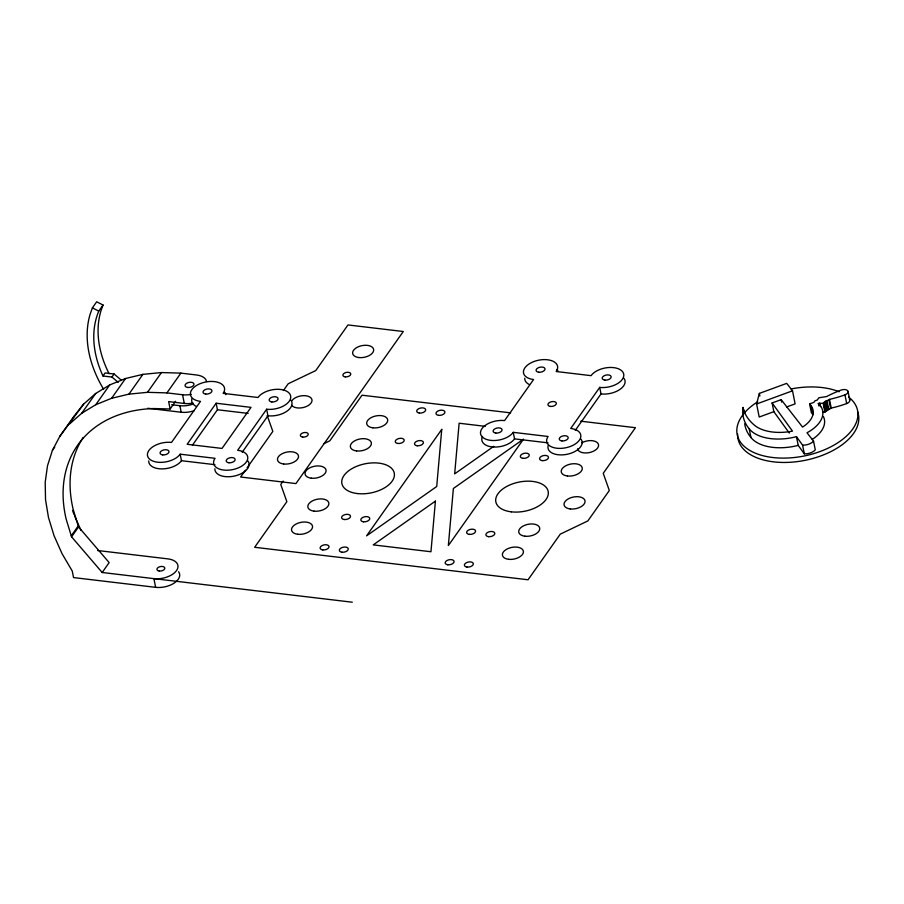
<?xml version="1.0" encoding="UTF-8"?>
<svg xmlns="http://www.w3.org/2000/svg" width="904" height="904" viewBox="0 0 904 904"><rect width="100%" height="100%" fill="white"/><g stroke="black" fill="none" stroke-linecap="round" stroke-linejoin="round"><path stroke-width="1.36" d="M789.316 433.084L773.847 411.67L759.202 417.038L756.603 403.986L759.337 393.409L786.706 383.375L792.514 390.822L795.113 403.873L786.57 407.003M206.564 381.533A17.357 9.65 -11.3 0 0 196.507 374.979L180.879 373.126L161.443 372.561L142.9 374.358L125.554 378.505L109.723 384.923L95.666 393.5L83.631 404.099L73.812 416.518L59.845 436.293L52.421 450.328L47.505 465.752L45.2 482.295L45.528 499.663L48.5 517.574L54.048 535.71L62.093 553.768L72.252 571.034L73.552 577.577L155.635 587.329A17.357 9.65 -11.3 0 0 174.382 582.944A17.357 9.65 -11.3 0 0 178.596 571.769M109.079 373.68A113.452 81.315 35.2 0 1 103.056 305.043L96.694 301.789L92.4 307.88L90.061 314.445A120.673 86.49 35.2 0 0 103.576 389.183M71.326 421.196L73.812 416.518M118.221 382.369L111.938 377.058L102.966 375.985A113.452 81.315 35.2 0 1 98.762 311.123L103.056 305.043M102.966 375.985L105.113 372.945L114.085 374.007L121.407 380.222M59.845 436.293L83.631 404.099M52.421 450.328L54.748 447.039M69.664 423.863L81.71 413.275L95.666 393.5M111.938 377.058L114.085 374.007M81.71 413.275L95.767 404.698L109.723 384.923M95.767 404.698L111.599 398.28L125.554 378.505M111.599 398.28L128.933 394.133L142.9 374.358M128.933 394.133L147.488 392.325L161.443 372.561M147.488 392.325L166.924 392.89L180.879 373.126M71.269 535.812L78.252 525.925M352.311 602.211L102.186 572.492L71.574 536.818L78.558 526.93L73.145 509.257A149.047 106.83 35.2 0 1 83.168 437.479M71.574 536.818L66.161 519.145A149.047 106.83 35.2 0 1 153.578 408.54L170.144 409.003L175.568 401.319M216.135 403.229L187.151 444.293L222.022 448.429L251.007 407.376L216.135 403.229L217.435 409.761L192.473 445.118M102.186 572.492L109.158 562.604L78.558 526.93M266.646 409.229L237.65 450.294A17.357 9.65 -11.3 0 1 246.306 462.034A17.357 9.65 -11.3 0 1 223.695 470.057A17.357 9.65 -11.3 0 1 215.039 458.317L180.167 454.181A17.357 9.65 -11.3 0 1 157.556 462.204A17.357 9.65 -11.3 0 1 148.9 450.463A17.357 9.65 -11.3 0 1 171.511 442.429L200.507 401.376A17.357 9.65 -11.3 0 1 191.851 389.635A17.357 9.65 -11.3 0 1 214.463 381.601A17.357 9.65 -11.3 0 1 223.118 393.353L257.99 397.489A17.357 9.65 -11.3 0 1 280.602 389.466A17.357 9.65 -11.3 0 1 289.257 401.206A17.357 9.65 -11.3 0 1 266.646 409.229L267.946 415.761L242.182 452.26M283.427 390.528L288.195 383.771L315.767 370.561L347.983 324.943L403.297 331.508L295.924 483.583L240.611 477.007L245.447 470.17M247.052 467.888L272.827 431.389L267.188 415.501M283.155 481.075L280.76 484.454L286.862 501.663L254.657 547.282L528.06 579.769L560.277 534.14L587.849 520.93L609.319 490.522L603.228 473.312L635.433 427.694L580.752 421.196M522.704 440.259L448.35 545.564L453.379 488.476L523.506 439.118M599.714 387.398L570.718 428.451A17.357 9.65 -11.3 0 1 579.374 440.191A17.357 9.65 -11.3 0 1 556.762 448.226A17.357 9.65 -11.3 0 1 548.106 436.485L513.235 432.338A17.357 9.65 -11.3 0 1 490.623 440.361A17.357 9.65 -11.3 0 1 481.968 428.62A17.357 9.65 -11.3 0 1 504.579 420.597L533.575 379.533A17.357 9.65 -11.3 0 1 524.919 367.792A17.357 9.65 -11.3 0 1 547.53 359.769A17.357 9.65 -11.3 0 1 556.186 371.51L591.058 375.657A17.357 9.65 -11.3 0 1 613.669 367.623A17.357 9.65 -11.3 0 1 622.325 379.364A17.357 9.65 -11.3 0 1 599.714 387.398L601.013 393.918L575.249 430.417M822.617 411.761L824.911 412.009L823.171 403.308L829.499 399.365A69.066 38.42 -11.3 0 0 844.946 394.856A5.074 2.825 -11.3 0 0 847.715 390.754A5.074 2.825 -11.3 0 0 841.206 390.065A74.105 41.222 -11.3 0 0 826.629 396.562L818.866 397.783L817.318 399.975L814.933 400.856L813.86 402.37L809.611 403.93L811.351 412.631L813.001 414.744L811.261 406.043L809.611 403.93M824.911 412.009L831.239 408.066A69.066 38.42 -11.3 0 0 846.686 403.557A5.074 2.825 -11.3 0 0 849.455 399.466M493.821 446.293L454.667 473.854L459.13 423.23L485.245 426.326M323.542 443.83L329.813 440.836L362.018 395.206L510.647 412.868M756.603 403.986L792.514 390.822M773.847 411.67L772.106 402.969L781.169 399.647L802.571 427.095A32.194 17.91 -11.3 0 0 811.261 406.043M772.106 402.969L792.469 431.14A40.126 22.329 -11.3 0 1 755.902 426.338A86.603 48.172 -11.3 0 1 743.065 407.478A80.784 44.94 -11.3 0 0 749.213 428.79A42.149 23.447 -11.3 0 0 796.469 436.677L798.209 445.378L804.334 453.864A9.435 5.243 -11.3 0 0 815.284 449.853L813.543 441.152L807.001 432.779A38.092 21.187 -11.3 0 0 818.335 403.455L823.171 403.308M166.924 392.89L182.552 394.754A17.357 9.65 -11.3 0 0 191.309 394.359M482.499 436.451A17.357 9.65 -11.3 0 0 492.962 446.994A17.357 9.65 -11.3 0 0 514.545 438.869L548.016 442.847M193.038 403.06A17.357 9.65 -11.3 0 1 184.292 403.455L168.652 401.591L170.144 409.003M217.435 409.761L248.125 413.399M171.67 404.732L179.885 405.704A17.357 9.65 -11.3 0 0 192.981 404.122M147.781 408.269L181.184 412.235A17.357 9.65 -11.3 0 0 194.281 410.653M148.719 460.916A17.357 9.65 -11.3 0 0 162.042 468.905A17.357 9.65 -11.3 0 0 181.467 460.701L214.949 464.679M97.598 550.513L167.85 558.864A17.357 9.65 -11.3 0 1 176.506 570.605A17.357 9.65 -11.3 0 1 153.895 578.628L155.635 587.329M92.4 307.88L98.762 311.123M796.469 436.677L802.605 445.163L804.334 453.864M74.478 515.732L81.066 530.512M848.042 391.443L849.783 400.144M844.946 394.856L846.686 403.557M829.499 399.365L831.239 408.066M828.832 399.591L830.573 408.292M826.945 400.404L828.685 409.105M826.358 400.721L828.098 409.422M825.804 401.048L827.544 409.749M825.273 401.399L827.013 410.1M824.787 401.749L826.527 410.45M824.324 402.122L826.064 410.823M823.906 402.506L825.634 411.207M823.51 402.901L825.25 411.602M819.736 402.935L820.482 406.664M818.335 403.455L818.832 405.941M781.169 399.647L781.666 402.133M759.337 393.409L759.868 396.02M749.213 428.79L750.941 437.491A42.149 23.447 -11.3 0 0 798.209 445.378M743.065 407.478L744.06 412.45M513.235 432.338L514.545 438.869M182.552 394.754L184.292 403.455M179.885 405.704L181.184 412.235M180.167 454.181L181.467 460.701M750.941 437.491A80.784 44.94 -11.3 0 1 744.693 423.739M823.408 416.529A38.092 21.187 -11.3 0 1 812.289 439.367M813.543 441.152A9.435 5.243 -11.3 0 1 802.605 445.163M848.641 397.093A61.393 34.16 -11.3 0 1 832.211 446.09A61.393 34.16 -11.3 0 1 749.653 450.35A61.393 34.16 -11.3 0 1 757.676 401.783M791.102 388.946A61.393 34.16 -11.3 0 1 839.115 391.748M857.591 411.84A61.393 34.16 -11.3 0 1 803.532 460.633A61.393 34.16 -11.3 0 1 737.687 434.18M581.035 439.186A17.357 9.65 -11.3 0 1 566.819 454.35A17.357 9.65 -11.3 0 1 548.14 445.627M623.986 378.358A17.357 9.65 -11.3 0 1 619.771 389.534A17.357 9.65 -11.3 0 1 601.013 393.918M529.428 384.596A17.357 9.65 -11.3 0 1 524.738 378.245M556.909 369.465A17.357 9.65 -11.3 0 1 557.847 370.504M290.918 400.201A17.357 9.65 -11.3 0 1 286.692 411.376A17.357 9.65 -11.3 0 1 267.946 415.761M247.967 461.029A17.357 9.65 -11.3 0 1 234.859 475.956A17.357 9.65 -11.3 0 1 214.869 468.769M196.36 406.438A17.357 9.65 -11.3 0 1 191.874 398.777M224.78 392.336A17.357 9.65 -11.3 0 1 225.808 394.686M73.947 514.399A161.319 115.622 35.2 0 1 72.557 510.398M291.89 400.687A10.678 5.944 -11.3 0 1 308.151 396.257A10.678 5.944 -11.3 0 1 307.699 405.862A10.678 5.944 -11.3 0 1 291.676 405.32M581.882 442.757A10.678 5.944 -11.3 0 1 597.533 442.858A10.678 5.944 -11.3 0 1 590.956 452.181A10.678 5.944 -11.3 0 1 577.588 448.836M435.412 501.121L430.959 551.745L373.239 544.886L435.412 501.121M441.74 429.4L436.711 486.499L366.583 535.857L441.74 429.4M604.866 380.098A4.543 2.52 -11.3 0 0 611.149 376.64A4.543 2.52 -11.3 0 0 604.064 375.793A4.543 2.52 -11.3 0 0 604.866 380.098M538.727 372.233A4.543 2.52 -11.3 0 0 545.01 368.775A4.543 2.52 -11.3 0 0 537.925 367.939A4.543 2.52 -11.3 0 0 538.727 372.233M495.776 433.061A4.543 2.52 -11.3 0 0 502.059 429.603A4.543 2.52 -11.3 0 0 494.974 428.767A4.543 2.52 -11.3 0 0 495.776 433.061M561.915 440.926A4.543 2.52 -11.3 0 0 568.198 437.468A4.543 2.52 -11.3 0 0 561.113 436.621A4.543 2.52 -11.3 0 0 561.915 440.926M550.434 406.427A4.271 2.373 -11.3 0 0 556.344 403.173A4.271 2.373 -11.3 0 0 549.677 402.382A4.271 2.373 -11.3 0 0 550.434 406.427M271.799 401.93A4.543 2.52 -11.3 0 0 278.07 398.472A4.543 2.52 -11.3 0 0 270.997 397.636A4.543 2.52 -11.3 0 0 271.799 401.93M205.66 394.076A4.543 2.52 -11.3 0 0 211.931 390.618A4.543 2.52 -11.3 0 0 204.858 389.782A4.543 2.52 -11.3 0 0 205.66 394.076M162.709 454.904A4.543 2.52 -11.3 0 0 168.992 451.446A4.543 2.52 -11.3 0 0 161.906 450.61A4.543 2.52 -11.3 0 0 162.709 454.904M228.848 462.758A4.543 2.52 -11.3 0 0 235.13 459.3A4.543 2.52 -11.3 0 0 228.045 458.464A4.543 2.52 -11.3 0 0 228.848 462.758M159.262 571.034A4 2.226 -11.3 0 0 164.799 567.983A4 2.226 -11.3 0 0 158.55 567.237A4 2.226 -11.3 0 0 159.262 571.034M187.704 387.454A4.543 2.52 -11.3 0 0 193.987 383.997A4.543 2.52 -11.3 0 0 186.902 383.149A4.543 2.52 -11.3 0 0 187.704 387.454M345.215 376.866A4 2.226 -11.3 0 0 350.752 373.815A4 2.226 -11.3 0 0 344.503 373.069A4 2.226 -11.3 0 0 345.215 376.866M302.693 437.084A4 2.226 -11.3 0 0 308.23 434.033A4 2.226 -11.3 0 0 301.981 433.287A4 2.226 -11.3 0 0 302.693 437.084M358.843 357.543A10.678 5.944 -11.3 0 0 373.623 349.407A10.678 5.944 -11.3 0 0 356.956 347.43A10.678 5.944 -11.3 0 0 358.843 357.543M283.686 464.001A10.678 5.944 -11.3 0 0 298.467 455.865A10.678 5.944 -11.3 0 0 281.799 453.887A10.678 5.944 -11.3 0 0 283.686 464.001M341.994 552.22A4.543 2.52 -11.3 0 0 348.266 548.762A4.543 2.52 -11.3 0 0 341.192 547.914A4.543 2.52 -11.3 0 0 341.994 552.22M447.819 564.785A4.543 2.52 -11.3 0 0 454.09 561.327A4.543 2.52 -11.3 0 0 447.005 560.491A4.543 2.52 -11.3 0 0 447.819 564.785M438.621 415.354A4.543 2.52 -11.3 0 0 444.904 411.896A4.543 2.52 -11.3 0 0 437.818 411.06A4.543 2.52 -11.3 0 0 438.621 415.354M322.751 549.926A4.543 2.52 -11.3 0 0 329.033 546.479A4.543 2.52 -11.3 0 0 321.948 545.632A4.543 2.52 -11.3 0 0 322.751 549.926M467.052 567.079A4.543 2.52 -11.3 0 0 473.334 563.621A4.543 2.52 -11.3 0 0 466.249 562.774A4.543 2.52 -11.3 0 0 467.052 567.079M419.377 413.071A4.543 2.52 -11.3 0 0 425.66 409.614A4.543 2.52 -11.3 0 0 418.575 408.766A4.543 2.52 -11.3 0 0 419.377 413.071M297.732 534.264A10.678 5.944 -11.3 0 0 312.501 526.128A10.678 5.944 -11.3 0 0 295.845 524.15A10.678 5.944 -11.3 0 0 297.732 534.264M372.889 427.818A10.678 5.944 -11.3 0 0 387.658 419.682A10.678 5.944 -11.3 0 0 371.002 417.704A10.678 5.944 -11.3 0 0 372.889 427.818M311.258 478.182A10.678 5.944 -11.3 0 0 326.028 470.046A10.678 5.944 -11.3 0 0 309.371 468.069A10.678 5.944 -11.3 0 0 311.258 478.182M314.05 511.155A10.678 5.944 -11.3 0 0 328.83 503.019A10.678 5.944 -11.3 0 0 312.162 501.042A10.678 5.944 -11.3 0 0 314.05 511.155M356.571 450.938A10.678 5.944 -11.3 0 0 371.341 442.802A10.678 5.944 -11.3 0 0 354.673 440.824A10.678 5.944 -11.3 0 0 356.571 450.938M508.613 559.316A10.678 5.944 -11.3 0 0 523.382 551.191A10.678 5.944 -11.3 0 0 506.715 549.203A10.678 5.944 -11.3 0 0 508.613 559.316M570.243 508.952A10.678 5.944 -11.3 0 0 585.012 500.816A10.678 5.944 -11.3 0 0 568.345 498.838A10.678 5.944 -11.3 0 0 570.243 508.952M524.93 536.208A10.678 5.944 -11.3 0 0 539.699 528.072A10.678 5.944 -11.3 0 0 523.043 526.094A10.678 5.944 -11.3 0 0 524.93 536.208M567.441 475.99A10.678 5.944 -11.3 0 0 582.221 467.854A10.678 5.944 -11.3 0 0 565.554 465.876A10.678 5.944 -11.3 0 0 567.441 475.99M344.221 519.517A4.543 2.52 -11.3 0 0 350.503 516.06A4.543 2.52 -11.3 0 0 343.418 515.223A4.543 2.52 -11.3 0 0 344.221 519.517M469.289 534.377A4.543 2.52 -11.3 0 0 475.572 530.919A4.543 2.52 -11.3 0 0 468.487 530.072A4.543 2.52 -11.3 0 0 469.289 534.377M488.533 536.66A4.543 2.52 -11.3 0 0 494.804 533.202A4.543 2.52 -11.3 0 0 487.731 532.366A4.543 2.52 -11.3 0 0 488.533 536.66M397.907 443.48A4.543 2.52 -11.3 0 0 404.19 440.022A4.543 2.52 -11.3 0 0 397.105 439.186A4.543 2.52 -11.3 0 0 397.907 443.48M417.151 445.762A4.543 2.52 -11.3 0 0 423.422 442.305A4.543 2.52 -11.3 0 0 416.348 441.468A4.543 2.52 -11.3 0 0 417.151 445.762M522.975 458.339A4.543 2.52 -11.3 0 0 529.247 454.881A4.543 2.52 -11.3 0 0 522.173 454.045A4.543 2.52 -11.3 0 0 522.975 458.339M542.208 460.622A4.543 2.52 -11.3 0 0 548.491 457.164A4.543 2.52 -11.3 0 0 541.406 456.328A4.543 2.52 -11.3 0 0 542.208 460.622M363.464 521.8A4.543 2.52 -11.3 0 0 369.747 518.342A4.543 2.52 -11.3 0 0 362.662 517.506A4.543 2.52 -11.3 0 0 363.464 521.8M511.268 511.833A26.691 14.848 -11.3 0 0 548.197 491.505A26.691 14.848 -11.3 0 0 506.545 486.555A26.691 14.848 -11.3 0 0 511.268 511.833M357.34 493.55A26.691 14.848 -11.3 0 0 394.28 473.21A26.691 14.848 -11.3 0 0 352.616 468.261A26.691 14.848 -11.3 0 0 357.34 493.55"/></g></svg>
